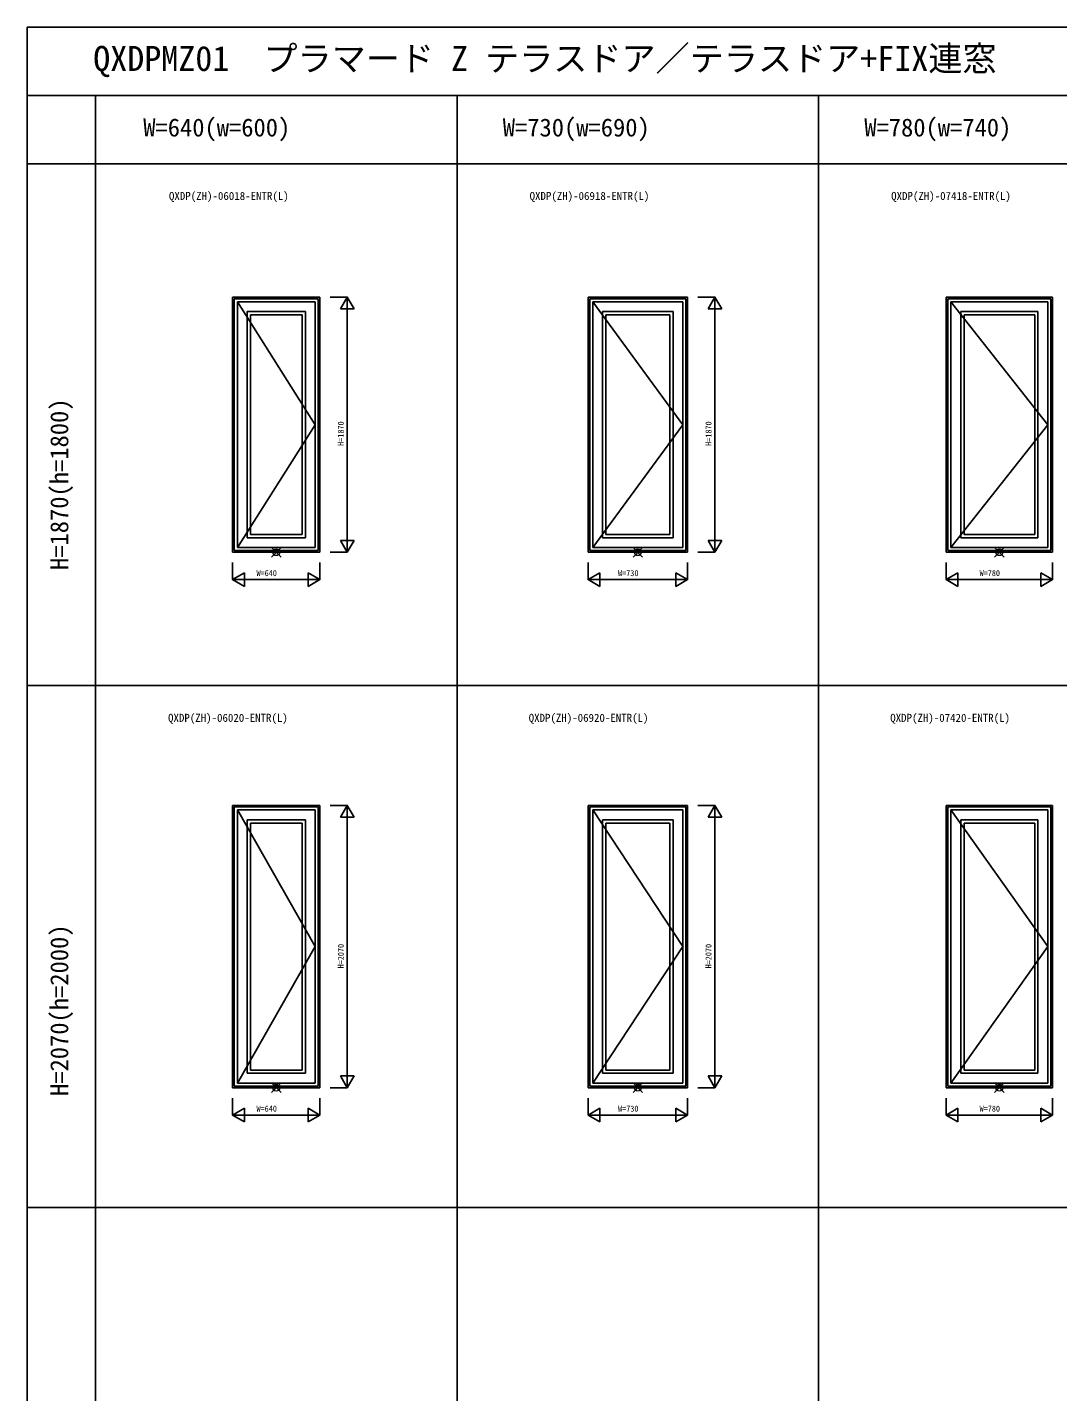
# Model space of a CAD drawing. Units: millimetres, scale not verified. Extents: x -13750 to 13750, y -10000 to 10000.
# Drawn here: x -13750 to -6198, y 0 to 10000 of the extents above; entities that cross this region are included whole.
import ezdxf
from ezdxf.enums import TextEntityAlignment as Align

# ---------------------------------------------------------------- set-up
doc = ezdxf.new("R2010")
doc.units = ezdxf.units.MM
doc.header["$LTSCALE"] = 50
for name, color, linetype in [('0-0_0', 3, 'Continuous'), ('0-1_YKK_A1', 4, 'Continuous'), ('0-4_YKK_F1', 7, 'Continuous'), ('0-6_YKK_N1', 2, 'Continuous')]:
    doc.layers.add(name, color=color, linetype=linetype)
doc.layers.add('0-5_YKK_IN', color=1, linetype='Continuous', lineweight=18)
doc.styles.add('ＭＳ ゴシック', font='')
doc.styles.get('ＭＳ ゴシック').set_extended_font_data('MS Gothic')

msp = doc.modelspace()

# ---------------------------------------------------------------- linework, layer by layer
at = {"layer": '0-1_YKK_A1'}
for p, q in [((-12245, 8022.5), (-11605, 8022.5)), ((-12245, 8022.5), (-12245, 6152.5)), ((-12233, 8010.5), (-12233, 6164.5)), ((-12233, 8010.5), (-11617, 8010.5)), ((-11617, 8010.5), (-11617, 6164.5)), ((-11605, 8022.5), (-11605, 6152.5)), ((-9640, 8022.5), (-8910, 8022.5)), ((-9640, 8022.5), (-9640, 6152.5)), ((-9628, 8010.5), (-8922, 8010.5)), ((-9628, 8010.5), (-9628, 6164.5)), ((-8922, 8010.5), (-8922, 6164.5)), ((-8910, 8022.5), (-8910, 6152.5)), ((-7015, 8022.5), (-6235, 8022.5)), ((-7015, 8022.5), (-7015, 6152.5)), ((-7003, 8010.5), (-6247, 8010.5)), ((-7003, 8010.5), (-7003, 6164.5)), ((-6247, 8010.5), (-6247, 6164.5)), ((-6235, 8022.5), (-6235, 6152.5)), ((-12210, 7988.5), (-12210, 6186.5)), ((-12210, 7988.5), (-11640, 7988.5)), ((-12138, 7916.5), (-12138, 6258.5)), ((-12138, 7916.5), (-11712, 7916.5)), ((-11712, 7916.5), (-11712, 6258.5)), ((-11640, 7988.5), (-11640, 6186.5)), ((-9605, 7988.5), (-9605, 6186.5)), ((-9605, 7988.5), (-8945, 7988.5)), ((-9533, 7916.5), (-9533, 6258.5)), ((-9533, 7916.5), (-9017, 7916.5)), ((-9017, 7916.5), (-9017, 6258.5)), ((-8945, 7988.5), (-8945, 6186.5)), ((-6980, 7988.5), (-6980, 6186.5)), ((-6980, 7988.5), (-6270, 7988.5)), ((-6908, 7916.5), (-6908, 6258.5)), ((-6908, 7916.5), (-6342, 7916.5)), ((-6342, 7916.5), (-6342, 6258.5)), ((-6270, 7988.5), (-6270, 6186.5)), ((-12114, 7892.5), (-12114, 6282.5)), ((-12114, 7892.5), (-11736, 7892.5)), ((-11736, 7892.5), (-11736, 6282.5)), ((-9509, 7892.5), (-9509, 6282.5)), ((-9509, 7892.5), (-9041, 7892.5)), ((-9041, 7892.5), (-9041, 6282.5)), ((-6884, 7892.5), (-6884, 6282.5)), ((-6884, 7892.5), (-6366, 7892.5)), ((-6366, 7892.5), (-6366, 6282.5)), ((-12138, 6258.5), (-11712, 6258.5)), ((-12114, 6282.5), (-11736, 6282.5)), ((-9533, 6258.5), (-9017, 6258.5)), ((-9509, 6282.5), (-9041, 6282.5)), ((-6908, 6258.5), (-6342, 6258.5)), ((-6884, 6282.5), (-6366, 6282.5)), ((-12245, 6152.5), (-11605, 6152.5)), ((-12233, 6164.5), (-11617, 6164.5)), ((-12210, 6186.5), (-11640, 6186.5)), ((-9640, 6152.5), (-8910, 6152.5)), ((-9628, 6164.5), (-8922, 6164.5)), ((-9605, 6186.5), (-8945, 6186.5)), ((-7015, 6152.5), (-6235, 6152.5)), ((-7003, 6164.5), (-6247, 6164.5)), ((-6980, 6186.5), (-6270, 6186.5)), ((-12245, 4297.5), (-11605, 4297.5)), ((-12245, 4297.5), (-12245, 2227.5)), ((-12233, 4285.5), (-11617, 4285.5)), ((-12233, 4285.5), (-12233, 2239.5)), ((-12210, 4263.5), (-12210, 2261.5)), ((-12210, 4263.5), (-11640, 4263.5)), ((-11640, 4263.5), (-11640, 2261.5)), ((-11617, 4285.5), (-11617, 2239.5)), ((-11605, 4297.5), (-11605, 2227.5)), ((-9640, 4297.5), (-8910, 4297.5)), ((-9640, 4297.5), (-9640, 2227.5)), ((-9628, 4285.5), (-8922, 4285.5)), ((-9628, 4285.5), (-9628, 2239.5)), ((-9605, 4263.5), (-9605, 2261.5)), ((-9605, 4263.5), (-8945, 4263.5)), ((-8945, 4263.5), (-8945, 2261.5)), ((-8922, 4285.5), (-8922, 2239.5)), ((-8910, 4297.5), (-8910, 2227.5)), ((-7015, 4297.5), (-6235, 4297.5)), ((-7015, 4297.5), (-7015, 2227.5)), ((-7003, 4285.5), (-6247, 4285.5)), ((-7003, 4285.5), (-7003, 2239.5)), ((-6980, 4263.5), (-6980, 2261.5)), ((-6980, 4263.5), (-6270, 4263.5)), ((-6270, 4263.5), (-6270, 2261.5)), ((-6247, 4285.5), (-6247, 2239.5)), ((-6235, 4297.5), (-6235, 2227.5)), ((-12138, 4191.5), (-12138, 2333.5)), ((-12138, 4191.5), (-11712, 4191.5)), ((-12114, 4167.5), (-12114, 2357.5)), ((-12114, 4167.5), (-11736, 4167.5)), ((-11736, 4167.5), (-11736, 2357.5)), ((-11712, 4191.5), (-11712, 2333.5)), ((-9533, 4191.5), (-9533, 2333.5)), ((-9533, 4191.5), (-9017, 4191.5)), ((-9509, 4167.5), (-9509, 2357.5)), ((-9509, 4167.5), (-9041, 4167.5)), ((-9041, 4167.5), (-9041, 2357.5)), ((-9017, 4191.5), (-9017, 2333.5)), ((-6908, 4191.5), (-6908, 2333.5)), ((-6908, 4191.5), (-6342, 4191.5)), ((-6884, 4167.5), (-6884, 2357.5)), ((-6884, 4167.5), (-6366, 4167.5)), ((-6366, 4167.5), (-6366, 2357.5)), ((-6342, 4191.5), (-6342, 2333.5)), ((-12138, 2333.5), (-11712, 2333.5)), ((-12114, 2357.5), (-11736, 2357.5)), ((-9533, 2333.5), (-9017, 2333.5)), ((-9509, 2357.5), (-9041, 2357.5)), ((-6908, 2333.5), (-6342, 2333.5)), ((-6884, 2357.5), (-6366, 2357.5)), ((-12245, 2227.5), (-11605, 2227.5)), ((-12233, 2239.5), (-11617, 2239.5)), ((-12210, 2261.5), (-11640, 2261.5)), ((-9640, 2227.5), (-8910, 2227.5)), ((-9628, 2239.5), (-8922, 2239.5)), ((-9605, 2261.5), (-8945, 2261.5)), ((-7015, 2227.5), (-6235, 2227.5)), ((-7003, 2239.5), (-6247, 2239.5)), ((-6980, 2261.5), (-6270, 2261.5))]:
    msp.add_line(p, q, dxfattribs=at)
for points in [[(-12210, 7988.5), (-11640, 7087.5), (-12210, 6186.5)], [(-9605, 7988.5), (-8945, 7087.5), (-9605, 6186.5)], [(-6980, 7988.5), (-6270, 7087.5), (-6980, 6186.5)], [(-12210, 4263.5), (-11640, 3262.5), (-12210, 2261.5)], [(-9605, 4263.5), (-8945, 3262.5), (-9605, 2261.5)], [(-6980, 4263.5), (-6270, 3262.5), (-6980, 2261.5)]]:
    msp.add_lwpolyline(points, dxfattribs=at)
at = {"layer": '0-4_YKK_F1'}
for p, q in [((-13750, -10000), (-13750, 10000)), ((-13750, 10000), (13750, 10000)), ((-13750, 9500), (13250, 9500)), ((-13250, -10000), (-13250, 9500)), ((-10600, -10000), (-10600, 9500)), ((-7950, -10000), (-7950, 9500)), ((-13750, 9000), (13250, 9000)), ((-13750, 5175), (13250, 5175)), ((-13750, 1350), (13250, 1350))]:
    msp.add_line(p, q, dxfattribs=at)
at = {"layer": '0-5_YKK_IN'}
for p, q in [((-11960.36, 6187.86), (-11889.64, 6117.14)), ((-11960.36, 6117.14), (-11889.64, 6187.86)), ((-9310.36, 6187.86), (-9239.64, 6117.14)), ((-9310.36, 6117.14), (-9239.64, 6187.86)), ((-6660.36, 6187.86), (-6589.64, 6117.14)), ((-6660.36, 6117.14), (-6589.64, 6187.86)), ((-11960.36, 2262.86), (-11889.64, 2192.14)), ((-11960.36, 2192.14), (-11889.64, 2262.86)), ((-9310.36, 2262.86), (-9239.64, 2192.14)), ((-9310.36, 2192.14), (-9239.64, 2262.86)), ((-6660.36, 2262.86), (-6589.64, 2192.14)), ((-6660.36, 2192.14), (-6589.64, 2262.86))]:
    msp.add_line(p, q, dxfattribs=at)
for centre in [(-11925, 6152.5), (-9275, 6152.5), (-6625, 6152.5), (-11925, 2227.5), (-9275, 2227.5), (-6625, 2227.5)]:
    msp.add_circle(centre, 25, dxfattribs=at)
at = {"layer": '0-6_YKK_N1'}
for p, q in [((-11530, 8022.5), (-11405, 8022.5)), ((-11405, 8022.5), (-11405, 6152.5)), ((-8835, 8022.5), (-8710, 8022.5)), ((-8710, 8022.5), (-8710, 6152.5)), ((-11455, 7935.9), (-11355, 7935.9)), ((-8760, 7935.9), (-8660, 7935.9)), ((-11455, 6239.1), (-11355, 6239.1)), ((-11455, 6239.1), (-11405, 6152.5)), ((-11405, 6152.5), (-11355, 6239.1)), ((-8760, 6239.1), (-8660, 6239.1)), ((-8760, 6239.1), (-8710, 6152.5)), ((-8710, 6152.5), (-8660, 6239.1)), ((-11530, 6152.5), (-11405, 6152.5)), ((-8835, 6152.5), (-8710, 6152.5)), ((-12245, 6077.5), (-12245, 5952.5)), ((-12158.4, 6002.5), (-12158.4, 5902.5)), ((-11691.6, 6002.5), (-11691.6, 5902.5)), ((-11605, 6077.5), (-11605, 5952.5)), ((-9640, 6077.5), (-9640, 5952.5)), ((-9553.4, 6002.5), (-9553.4, 5902.5)), ((-8996.6, 6002.5), (-8996.6, 5902.5)), ((-8910, 6077.5), (-8910, 5952.5)), ((-7015, 6077.5), (-7015, 5952.5)), ((-6928.4, 6002.5), (-6928.4, 5902.5)), ((-6321.6, 6002.5), (-6321.6, 5902.5)), ((-6235, 6077.5), (-6235, 5952.5)), ((-11605, 5952.5), (-12245, 5952.5)), ((-8910, 5952.5), (-9640, 5952.5)), ((-6235, 5952.5), (-7015, 5952.5)), ((-11530, 4297.5), (-11405, 4297.5)), ((-11455, 4210.9), (-11355, 4210.9)), ((-11405, 4297.5), (-11405, 2227.5)), ((-8835, 4297.5), (-8710, 4297.5)), ((-8760, 4210.9), (-8660, 4210.9)), ((-8710, 4297.5), (-8710, 2227.5)), ((-11455, 2314.1), (-11355, 2314.1)), ((-11455, 2314.1), (-11405, 2227.5)), ((-11405, 2227.5), (-11355, 2314.1)), ((-8760, 2314.1), (-8660, 2314.1)), ((-8760, 2314.1), (-8710, 2227.5)), ((-8710, 2227.5), (-8660, 2314.1)), ((-11530, 2227.5), (-11405, 2227.5)), ((-8835, 2227.5), (-8710, 2227.5)), ((-12245, 2152.5), (-12245, 2027.5)), ((-11605, 2152.5), (-11605, 2027.5)), ((-9640, 2152.5), (-9640, 2027.5)), ((-8910, 2152.5), (-8910, 2027.5)), ((-7015, 2152.5), (-7015, 2027.5)), ((-6235, 2152.5), (-6235, 2027.5)), ((-11605, 2027.5), (-12245, 2027.5)), ((-12158.4, 2077.5), (-12158.4, 1977.5)), ((-11691.6, 2077.5), (-11691.6, 1977.5)), ((-8910, 2027.5), (-9640, 2027.5)), ((-9553.4, 2077.5), (-9553.4, 1977.5)), ((-8996.6, 2077.5), (-8996.6, 1977.5)), ((-6235, 2027.5), (-7015, 2027.5)), ((-6928.4, 2077.5), (-6928.4, 1977.5)), ((-6321.6, 2077.5), (-6321.6, 1977.5))]:
    msp.add_line(p, q, dxfattribs=at)
for points in [[(-11455, 7935.9), (-11405, 8022.5), (-11355, 7935.9)], [(-8760, 7935.9), (-8710, 8022.5), (-8660, 7935.9)], [(-12158.4, 6002.5), (-12245, 5952.5), (-12158.4, 5902.5)], [(-11691.6, 6002.5), (-11605, 5952.5), (-11691.6, 5902.5)], [(-9553.4, 6002.5), (-9640, 5952.5), (-9553.4, 5902.5)], [(-8996.6, 6002.5), (-8910, 5952.5), (-8996.6, 5902.5)], [(-6928.4, 6002.5), (-7015, 5952.5), (-6928.4, 5902.5)], [(-6321.6, 6002.5), (-6235, 5952.5), (-6321.6, 5902.5)], [(-11455, 4210.9), (-11405, 4297.5), (-11355, 4210.9)], [(-8760, 4210.9), (-8710, 4297.5), (-8660, 4210.9)], [(-12158.4, 2077.5), (-12245, 2027.5), (-12158.4, 1977.5)], [(-11691.6, 2077.5), (-11605, 2027.5), (-11691.6, 1977.5)], [(-9553.4, 2077.5), (-9640, 2027.5), (-9553.4, 1977.5)], [(-8996.6, 2077.5), (-8910, 2027.5), (-8996.6, 1977.5)], [(-6928.4, 2077.5), (-7015, 2027.5), (-6928.4, 1977.5)], [(-6321.6, 2077.5), (-6235, 2027.5), (-6321.6, 1977.5)]]:
    msp.add_lwpolyline(points, dxfattribs=at)

# ---------------------------------------------------------------- texts
at = {"layer": '0-0_0', "color": 7, "style": 'ＭＳ ゴシック'}
for s, height, p in [('QXDPMZ01\u3000プラマード Z テラスドア／テラスドア+FIX連窓', 183.3, (-13266.67, 9625)), ('QXDP(ZH)-06018-ENTR(L)', 58.65, (-12711.67, 8717)), ('QXDP(ZH)-06918-ENTR(L)', 58.65, (-10068.33, 8717)), ('QXDP(ZH)-07418-ENTR(L)', 58.65, (-7418.33, 8717)), ('QXDP(ZH)-06020-ENTR(L)', 58.65, (-12718.33, 4892)), ('QXDP(ZH)-06920-ENTR(L)', 58.65, (-10075, 4892)), ('QXDP(ZH)-07420-ENTR(L)', 58.65, (-7425, 4892))]:
    msp.add_text(s, height=height, dxfattribs=at).set_placement(p, align=Align.BOTTOM_LEFT)
at = {"layer": '0-0_0', "style": 'ＭＳ ゴシック'}
for s, p in [('W=640(w=600)', (-12900, 9160)), ('W=730(w=690)', (-10265, 9160)), ('W=780(w=740)', (-7615, 9160))]:
    msp.add_text(s, height=132, dxfattribs=at).set_placement(p, align=Align.BOTTOM_LEFT)
for s, p in [('H=1870(h=1800)', (-13410, 6022.5)), ('H=2070(h=2000)', (-13410, 2167.5))]:
    msp.add_text(s, height=132, rotation=90, dxfattribs=at).set_placement(p, align=Align.BOTTOM_LEFT)
at = {"layer": '0-6_YKK_N1', "style": 'ＭＳ ゴシック'}
for s, p in [('H=1870', (-11417, 6932.5)), ('H=1870', (-8722, 6932.5)), ('H=2070', (-11417, 3102.5)), ('H=2070', (-8722, 3102.5))]:
    msp.add_text(s, height=43.99, rotation=90, dxfattribs=at).set_placement(p, align=Align.BOTTOM_LEFT)
for s, p in [('W=640', (-12070, 5964.5)), ('W=730', (-9420, 5964.5)), ('W=780', (-6770, 5964.5)), ('W=640', (-12070, 2039.5)), ('W=730', (-9420, 2039.5)), ('W=780', (-6770, 2039.5))]:
    msp.add_text(s, height=43.99, dxfattribs=at).set_placement(p, align=Align.BOTTOM_LEFT)

doc.saveas('drawing.dxf')
